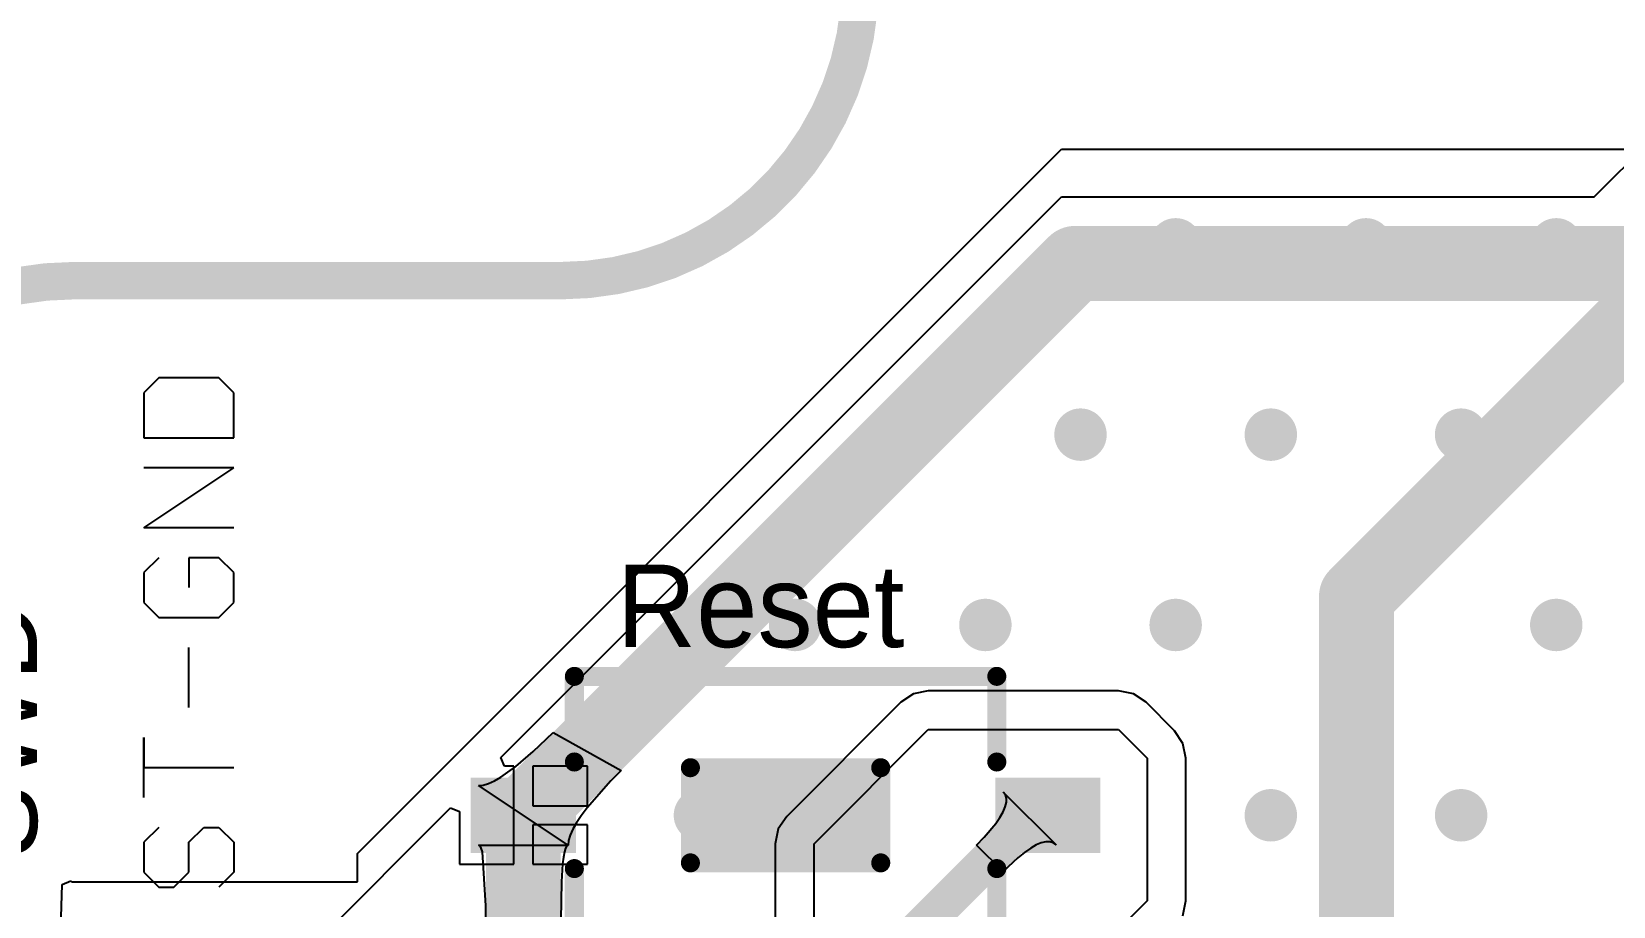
# Model space of a CAD drawing. Header units: millimetres. Extents: x -0.28 to 4.38, y -0.01 to 4.88.
# Drawn here: x 0.139 to 0.97, y 3.447 to 3.907 of the extents above; entities that cross this region are included whole.
import ezdxf

# ---------------------------------------------------------------- set-up
doc = ezdxf.new("R2010")
doc.units = ezdxf.units.MM
doc.header["$MEASUREMENT"] = 0
for name, color, linetype in [('BottomLayer', 5, 'Continuous'), ('Mechanical1', 6, 'Continuous'), ('MultiLayer', 9, 'Continuous'), ('TopLayer', 1, 'Continuous'), ('TopOverlay', 2, 'Continuous'), ('TopPaste', 8, 'Continuous'), ('TopSolder', 216, 'Continuous'), ('ViaHoleLayer', 16, 'Continuous')]:
    doc.layers.add(name, color=color, linetype=linetype)

# ---------------------------------------------------------------- blocks, each defined once
blk = doc.blocks.new('SW1_SMD_91')
at = {"layer": 'TopLayer'}
for points in [[(-0.16142, -0.01575), (-0.11417, -0.01575), (-0.16142, 0.01575), (-0.11417, 0.01575)], [(0.16142, 0.01575), (0.11417, 0.01575), (0.16142, -0.01575), (0.11417, -0.01575)]]:
    blk.add_solid(points, dxfattribs=at)
at = {"layer": 'TopOverlay', "const_width": 0.01}
for points in [[(-0.111, 0.073), (0.111, 0.073)], [(-0.111, 0.028), (-0.111, 0.073)], [(0.111, 0.028), (0.111, 0.073)], [(-0.05, -0.025), (-0.05, 0.025)], [(-0.05, 0.025), (0.05, 0.025)], [(0.05, -0.025), (0.05, 0.025)], [(-0.111, -0.073), (-0.111, -0.028)], [(-0.05, -0.025), (0.05, -0.025)], [(0.111, -0.073), (0.111, -0.028)], [(-0.111, -0.073), (0.111, -0.073)]]:
    blk.add_lwpolyline(points, dxfattribs=at)
at = {"layer": 'TopOverlay', "const_width": 0.005}
for points in [[(-0.1135, 0.073, 1), (-0.1085, 0.073, 1)], [(-0.1135, 0.073, 1), (-0.1085, 0.073, 1)], [(0.1085, 0.073, 1), (0.1135, 0.073, 1)], [(0.1085, 0.073, 1), (0.1135, 0.073, 1)], [(-0.1135, 0.028, 1), (-0.1085, 0.028, 1)], [(-0.0525, 0.025, 1), (-0.0475, 0.025, 1)], [(-0.0525, 0.025, 1), (-0.0475, 0.025, 1)], [(0.0475, 0.025, 1), (0.0525, 0.025, 1)], [(0.0475, 0.025, 1), (0.0525, 0.025, 1)], [(0.1085, 0.028, 1), (0.1135, 0.028, 1)], [(-0.1135, -0.028, 1), (-0.1085, -0.028, 1)], [(-0.0525, -0.025, 1), (-0.0475, -0.025, 1)], [(-0.0525, -0.025, 1), (-0.0475, -0.025, 1)], [(0.0475, -0.025, 1), (0.0525, -0.025, 1)], [(0.0475, -0.025, 1), (0.0525, -0.025, 1)], [(0.1085, -0.028, 1), (0.1135, -0.028, 1)], [(-0.1135, -0.073, 1), (-0.1085, -0.073, 1)], [(-0.1135, -0.073, 1), (-0.1085, -0.073, 1)], [(0.1085, -0.073, 1), (0.1135, -0.073, 1)], [(0.1085, -0.073, 1), (0.1135, -0.073, 1)]]:
    blk.add_lwpolyline(points, format="xyb", close=True, dxfattribs=at)
at = {"layer": 'TopOverlay'}
blk.add_solid([(-0.05, -0.025), (0.05, -0.025), (-0.05, 0.025), (0.05, 0.025)], dxfattribs=at)
at = {"layer": 'TopPaste'}
for points in [[(-0.16142, -0.01575), (-0.11417, -0.01575), (-0.16142, 0.01575), (-0.11417, 0.01575)], [(0.16142, 0.01575), (0.11417, 0.01575), (0.16142, -0.01575), (0.11417, -0.01575)]]:
    blk.add_solid(points, dxfattribs=at)
at = {"layer": 'TopSolder'}
for points in [[(-0.16542, -0.01975), (-0.11017, -0.01975), (-0.16542, 0.01975), (-0.11017, 0.01975)], [(0.16542, 0.01975), (0.11017, 0.01975), (0.16542, -0.01975), (0.11017, -0.01975)]]:
    blk.add_solid(points, dxfattribs=at)

msp = doc.modelspace()

# ---------------------------------------------------------------- linework, layer by layer
at = {"layer": 'BottomLayer'}
for p, q in [((0.31, 3.475), (0.68, 3.845)), ((0.68, 3.845), (0.98, 3.845)), ((0.31, 3.46), (0.31, 3.475)), ((0.15389, 3.43009), (0.1548, 3.45871)), ((0.1548, 3.45871), (0.15945, 3.46055)), ((0.15945, 3.46055), (0.16, 3.46)), ((0.16, 3.46), (0.31, 3.46))]:
    msp.add_line(p, q, dxfattribs=at)
at = {"layer": 'BottomLayer', "const_width": 0.03937}
for points in [[(0.835, 3.61), (1.1115, 3.8865)], [(0.835, 3.285), (0.835, 3.61)]]:
    msp.add_lwpolyline(points, dxfattribs=at)
at = {"layer": 'BottomLayer'}
for points, const_width in [([(0.73311, 3.795, 1), (0.74689, 3.795, 1)], 0.01378), ([(0.83311, 3.795, 1), (0.84689, 3.795, 1)], 0.01378), ([(0.93311, 3.795, 1), (0.94689, 3.795, 1)], 0.01378), ([(0.58311, 3.695, 1), (0.59689, 3.695, 1)], 0.01378), ([(0.68311, 3.695, 1), (0.69689, 3.695, 1)], 0.01378), ([(0.78311, 3.695, 1), (0.79689, 3.695, 1)], 0.01378), ([(0.88311, 3.695, 1), (0.89689, 3.695, 1)], 0.01378), ([(0.82516, 3.61, 1), (0.84484, 3.61, 1)], 0.01969), ([(0.82516, 3.61, 1), (0.84484, 3.61, 1)], 0.01969), ([(0.53311, 3.595, 1), (0.54689, 3.595, 1)], 0.01378), ([(0.63311, 3.595, 1), (0.64689, 3.595, 1)], 0.01378), ([(0.73311, 3.595, 1), (0.74689, 3.595, 1)], 0.01378), ([(0.83311, 3.595, 1), (0.84689, 3.595, 1)], 0.01378), ([(0.93311, 3.595, 1), (0.94689, 3.595, 1)], 0.01378), ([(0.48311, 3.495, 1), (0.49689, 3.495, 1)], 0.01378), ([(0.78311, 3.495, 1), (0.79689, 3.495, 1)], 0.01378), ([(0.88311, 3.495, 1), (0.89689, 3.495, 1)], 0.01378)]:
    msp.add_lwpolyline(points, format="xyb", close=True, dxfattribs=dict(at, const_width=const_width))
at = {"layer": 'Mechanical1'}
for points, const_width in [([(0.57429, 3.9334, -0.414214), (0.4168, 3.77591)], 0.01969), ([(0.57429, 3.9334, -0.414214), (0.4168, 3.77591)], 0.01181), ([(0.00342, 3.61843, -0.414214), (0.1609, 3.77591)], 0.01969), ([(0.00342, 3.61843, -0.414214), (0.1609, 3.77591)], 0.01181)]:
    msp.add_lwpolyline(points, format="xyb", dxfattribs=dict(at, const_width=const_width))
for const_width in [0.01969, 0.01181]:
    msp.add_lwpolyline([(0.1609, 3.77591), (0.4168, 3.77591)], dxfattribs=dict(at, const_width=const_width))
for points, const_width in [([(0.15598, 3.77591, 1), (0.16582, 3.77591, 1)], 0.00984), ([(0.15598, 3.77591, 1), (0.16582, 3.77591, 1)], 0.00984), ([(0.41188, 3.77591, 1), (0.42173, 3.77591, 1)], 0.00984), ([(0.41188, 3.77591, 1), (0.42173, 3.77591, 1)], 0.00984), ([(0.15795, 3.77591, 1), (0.16385, 3.77591, 1)], 0.00591), ([(0.15795, 3.77591, 1), (0.16385, 3.77591, 1)], 0.00591), ([(0.41385, 3.77591, 1), (0.41976, 3.77591, 1)], 0.00591), ([(0.41385, 3.77591, 1), (0.41976, 3.77591, 1)], 0.00591)]:
    msp.add_lwpolyline(points, format="xyb", close=True, dxfattribs=dict(at, const_width=const_width))
at = {"layer": 'MultiLayer', "const_width": 0.01378}
for points in [[(0.73311, 3.795, 1), (0.74689, 3.795, 1)], [(0.83311, 3.795, 1), (0.84689, 3.795, 1)], [(0.93311, 3.795, 1), (0.94689, 3.795, 1)], [(0.58311, 3.695, 1), (0.59689, 3.695, 1)], [(0.68311, 3.695, 1), (0.69689, 3.695, 1)], [(0.78311, 3.695, 1), (0.79689, 3.695, 1)], [(0.88311, 3.695, 1), (0.89689, 3.695, 1)], [(0.53311, 3.595, 1), (0.54689, 3.595, 1)], [(0.63311, 3.595, 1), (0.64689, 3.595, 1)], [(0.73311, 3.595, 1), (0.74689, 3.595, 1)], [(0.83311, 3.595, 1), (0.84689, 3.595, 1)], [(0.93311, 3.595, 1), (0.94689, 3.595, 1)], [(0.48311, 3.495, 1), (0.49689, 3.495, 1)], [(0.78311, 3.495, 1), (0.79689, 3.495, 1)], [(0.88311, 3.495, 1), (0.89689, 3.495, 1)]]:
    msp.add_lwpolyline(points, format="xyb", close=True, dxfattribs=at)
at = {"layer": 'TopLayer'}
for p, q in [((0.96, 3.82), (1.18, 4.04)), ((0.38537, 3.52537), (0.68, 3.82)), ((0.68, 3.82), (0.96, 3.82)), ((0.6022, 3.55884), (0.59558, 3.55442)), ((0.61, 3.56039), (0.6022, 3.55884)), ((0.71, 3.56039), (0.61, 3.56039)), ((0.7178, 3.55884), (0.71, 3.56039)), ((0.72442, 3.55442), (0.7178, 3.55884)), ((0.59558, 3.55442), (0.53558, 3.49442)), ((0.73942, 3.53942), (0.72442, 3.55442)), ((0.40236, 3.52844), (0.41283, 3.53847)), ((0.41283, 3.53847), (0.44855, 3.5185)), ((0.55, 3.48), (0.61, 3.54)), ((0.61, 3.54), (0.71, 3.54)), ((0.71, 3.54), (0.725, 3.525)), ((0.74384, 3.5328), (0.73942, 3.53942)), ((0.74539, 3.525), (0.74384, 3.5328)), ((0.38728, 3.52075), (0.38537, 3.52537)), ((0.39321, 3.52065), (0.40236, 3.52844)), ((0.725, 3.525), (0.725, 3.45)), ((0.74539, 3.45), (0.74539, 3.525)), ((0.38538, 3.51508), (0.38913, 3.51759)), ((0.3922, 3.52075), (0.38728, 3.52075)), ((0.38913, 3.51759), (0.39321, 3.52065)), ((0.3922, 3.495), (0.3922, 3.52075)), ((0.43083, 3.52075), (0.4022, 3.52075)), ((0.4022, 3.52075), (0.4022, 3.5)), ((0.43083, 3.5), (0.43083, 3.52075)), ((0.44855, 3.5185), (0.44326, 3.5131)), ((0.3737, 3.51063), (0.37613, 3.51091)), ((0.42071, 3.47937), (0.3737, 3.51063)), ((0.37613, 3.51091), (0.37888, 3.51174)), ((0.37888, 3.51174), (0.38197, 3.51313)), ((0.38197, 3.51313), (0.38538, 3.51508)), ((0.44326, 3.5131), (0.43073, 3.49888)), ((0.4022, 3.5), (0.43083, 3.5)), ((0.64935, 3.4968), (0.65048, 3.49944)), ((0.65051, 3.50569), (0.64941, 3.50721)), ((0.64941, 3.50721), (0.67713, 3.47949)), ((0.65048, 3.49944), (0.65105, 3.50181)), ((0.65106, 3.50389), (0.65051, 3.50569)), ((0.65105, 3.50181), (0.65106, 3.50389)), ((0.19001, 3.33001), (0.35896, 3.49896)), ((0.35896, 3.49896), (0.36358, 3.49705)), ((0.36358, 3.49705), (0.36358, 3.46925)), ((0.3922, 3.46925), (0.3922, 3.495)), ((0.42516, 3.49105), (0.42321, 3.48764)), ((0.42767, 3.4948), (0.42516, 3.49105)), ((0.43073, 3.49888), (0.42767, 3.4948)), ((0.53558, 3.49442), (0.53116, 3.4878)), ((0.64543, 3.49067), (0.64767, 3.49388)), ((0.64767, 3.49388), (0.64935, 3.4968)), ((0.43083, 3.49), (0.4022, 3.49)), ((0.4022, 3.49), (0.4022, 3.46925)), ((0.42182, 3.48455), (0.42099, 3.4818)), ((0.42321, 3.48764), (0.42182, 3.48455)), ((0.43083, 3.46925), (0.43083, 3.49)), ((0.53116, 3.4878), (0.52961, 3.48)), ((0.63537, 3.47937), (0.63928, 3.48342)), ((0.63928, 3.48342), (0.64543, 3.49067)), ((0.37443, 3.47898), (0.3737, 3.47937)), ((0.3737, 3.47937), (0.42071, 3.47937)), ((0.37508, 3.4778), (0.37443, 3.47898)), ((0.37565, 3.47583), (0.37508, 3.4778)), ((0.37748, 3.44748), (0.37565, 3.47583)), ((0.41876, 3.47583), (0.41826, 3.47307)), ((0.41933, 3.4778), (0.41876, 3.47583)), ((0.41998, 3.47898), (0.41933, 3.4778)), ((0.42071, 3.47937), (0.41998, 3.47898)), ((0.42099, 3.4818), (0.42071, 3.47937)), ((0.52961, 3.48), (0.52961, 3.40165)), ((0.55, 3.36), (0.55, 3.48)), ((0.64929, 3.46545), (0.63537, 3.47937)), ((0.66059, 3.47551), (0.65711, 3.47271)), ((0.6638, 3.47775), (0.66059, 3.47551)), ((0.66672, 3.47943), (0.6638, 3.47775)), ((0.66937, 3.48056), (0.66672, 3.47943)), ((0.67173, 3.48113), (0.66937, 3.48056)), ((0.67381, 3.48114), (0.67173, 3.48113)), ((0.67561, 3.48059), (0.67381, 3.48114)), ((0.67713, 3.47949), (0.67561, 3.48059)), ((0.36358, 3.46925), (0.3922, 3.46925)), ((0.4022, 3.46925), (0.43083, 3.46925)), ((0.41784, 3.46953), (0.41723, 3.46008)), ((0.41826, 3.47307), (0.41784, 3.46953)), ((0.65711, 3.47271), (0.64929, 3.46545)), ((0.41723, 3.46008), (0.41689, 3.44)), ((0.725, 3.45), (0.615, 3.34)), ((0.74384, 3.4422), (0.74539, 3.45)), ((0.37752, 3.44), (0.37748, 3.44748))]:
    msp.add_line(p, q, dxfattribs=at)
for points, const_width in [([(0.73311, 3.795, 1), (0.74689, 3.795, 1)], 0.01378), ([(0.83311, 3.795, 1), (0.84689, 3.795, 1)], 0.01378), ([(0.93311, 3.795, 1), (0.94689, 3.795, 1)], 0.01378), ([(0.67736, 3.785, 1), (0.69705, 3.785, 1)], 0.01969), ([(0.67736, 3.785, 1), (0.69705, 3.785, 1)], 0.01969), ([(0.58311, 3.695, 1), (0.59689, 3.695, 1)], 0.01378), ([(0.68311, 3.695, 1), (0.69689, 3.695, 1)], 0.01378), ([(0.78311, 3.695, 1), (0.79689, 3.695, 1)], 0.01378), ([(0.88311, 3.695, 1), (0.89689, 3.695, 1)], 0.01378), ([(0.53311, 3.595, 1), (0.54689, 3.595, 1)], 0.01378), ([(0.63311, 3.595, 1), (0.64689, 3.595, 1)], 0.01378), ([(0.73311, 3.595, 1), (0.74689, 3.595, 1)], 0.01378), ([(0.83311, 3.595, 1), (0.84689, 3.595, 1)], 0.01378), ([(0.93311, 3.595, 1), (0.94689, 3.595, 1)], 0.01378), ([(0.38736, 3.495, 1), (0.40705, 3.495, 1)], 0.01969), ([(0.38736, 3.495, 1), (0.40705, 3.495, 1)], 0.01969), ([(0.48311, 3.495, 1), (0.49689, 3.495, 1)], 0.01378), ([(0.78311, 3.495, 1), (0.79689, 3.495, 1)], 0.01378), ([(0.88311, 3.495, 1), (0.89689, 3.495, 1)], 0.01378), ([(0.66, 3.495, 1), (0.66984, 3.495, 1)], 0.00984), ([(0.66, 3.495, 1), (0.66984, 3.495, 1)], 0.00984), ([(0.66787, 3.495, 1), (0.67772, 3.495, 1)], 0.00984)]:
    msp.add_lwpolyline(points, format="xyb", close=True, dxfattribs=dict(at, const_width=const_width))
for points, const_width in [([(0.3972, 3.495), (0.6872, 3.785)], 0.03937), ([(0.6872, 3.785), (1.1155, 3.785)], 0.03937), ([(0.3972, 3.40806), (0.3972, 3.495)], 0.03937), ([(0.56591, 3.39598), (0.66492, 3.495)], 0.01969), ([(0.66492, 3.495), (0.6728, 3.495)], 0.01969)]:
    msp.add_lwpolyline(points, dxfattribs=dict(at, const_width=const_width))
at = {"layer": 'TopOverlay'}
for p, q in [((0.20564, 3.72482), (0.19777, 3.71695)), ((0.23713, 3.72482), (0.20564, 3.72482)), ((0.245, 3.71695), (0.23713, 3.72482)), ((0.19777, 3.71695), (0.19777, 3.69333)), ((0.245, 3.69333), (0.245, 3.71695)), ((0.19777, 3.69333), (0.245, 3.69333)), ((0.19777, 3.6461), (0.245, 3.67759)), ((0.245, 3.67759), (0.19777, 3.67759)), ((0.245, 3.6461), (0.19777, 3.6461)), ((0.20564, 3.63036), (0.19777, 3.62249)), ((0.23713, 3.63036), (0.22139, 3.63036)), ((0.22139, 3.63036), (0.22139, 3.61462)), ((0.245, 3.62249), (0.23713, 3.63036)), ((0.19777, 3.62249), (0.19777, 3.60675)), ((0.245, 3.60675), (0.245, 3.62249)), ((0.19777, 3.60675), (0.20564, 3.59887)), ((0.23713, 3.59887), (0.245, 3.60675)), ((0.20564, 3.59887), (0.23713, 3.59887)), ((0.22139, 3.55165), (0.22139, 3.58313)), ((0.19777, 3.50442), (0.19777, 3.5359)), ((0.19777, 3.5359), (0.19777, 3.52016)), ((0.19777, 3.52016), (0.245, 3.52016)), ((0.20564, 3.48867), (0.19777, 3.4808)), ((0.22139, 3.4808), (0.22926, 3.48867)), ((0.22926, 3.48867), (0.23713, 3.48867)), ((0.23713, 3.48867), (0.245, 3.4808)), ((0.19777, 3.4808), (0.19777, 3.46506)), ((0.22139, 3.46506), (0.22139, 3.4808)), ((0.245, 3.4808), (0.245, 3.46506)), ((0.19777, 3.46506), (0.20564, 3.45719)), ((0.21351, 3.45719), (0.22139, 3.46506)), ((0.245, 3.46506), (0.23713, 3.45719)), ((0.20564, 3.45719), (0.21351, 3.45719))]:
    msp.add_line(p, q, dxfattribs=at)
at = {"layer": 'ViaHoleLayer', "const_width": 0.00787}
for points in [[(0.73606, 3.795, 1), (0.74394, 3.795, 1)], [(0.83606, 3.795, 1), (0.84394, 3.795, 1)], [(0.93606, 3.795, 1), (0.94394, 3.795, 1)], [(0.58606, 3.695, 1), (0.59394, 3.695, 1)], [(0.68606, 3.695, 1), (0.69394, 3.695, 1)], [(0.78606, 3.695, 1), (0.79394, 3.695, 1)], [(0.88606, 3.695, 1), (0.89394, 3.695, 1)], [(0.53606, 3.595, 1), (0.54394, 3.595, 1)], [(0.63606, 3.595, 1), (0.64394, 3.595, 1)], [(0.73606, 3.595, 1), (0.74394, 3.595, 1)], [(0.83606, 3.595, 1), (0.84394, 3.595, 1)], [(0.93606, 3.595, 1), (0.94394, 3.595, 1)], [(0.48606, 3.495, 1), (0.49394, 3.495, 1)], [(0.78606, 3.495, 1), (0.79394, 3.495, 1)], [(0.88606, 3.495, 1), (0.89394, 3.495, 1)]]:
    msp.add_lwpolyline(points, format="xyb", close=True, dxfattribs=at)

# ---------------------------------------------------------------- block references
at = {"rotation": 360}
msp.add_blockref('SW1_SMD_91', (0.535, 3.495), dxfattribs=at)

# ---------------------------------------------------------------- texts
at = {"layer": 'TopOverlay'}
msp.add_text('Reset', height=0.043307, dxfattribs=at).set_placement((0.4462, 3.58335))
msp.add_text('SWD', height=0.043307, rotation=90, dxfattribs=at).set_placement((0.14165, 3.47228))

doc.saveas('drawing.dxf')
